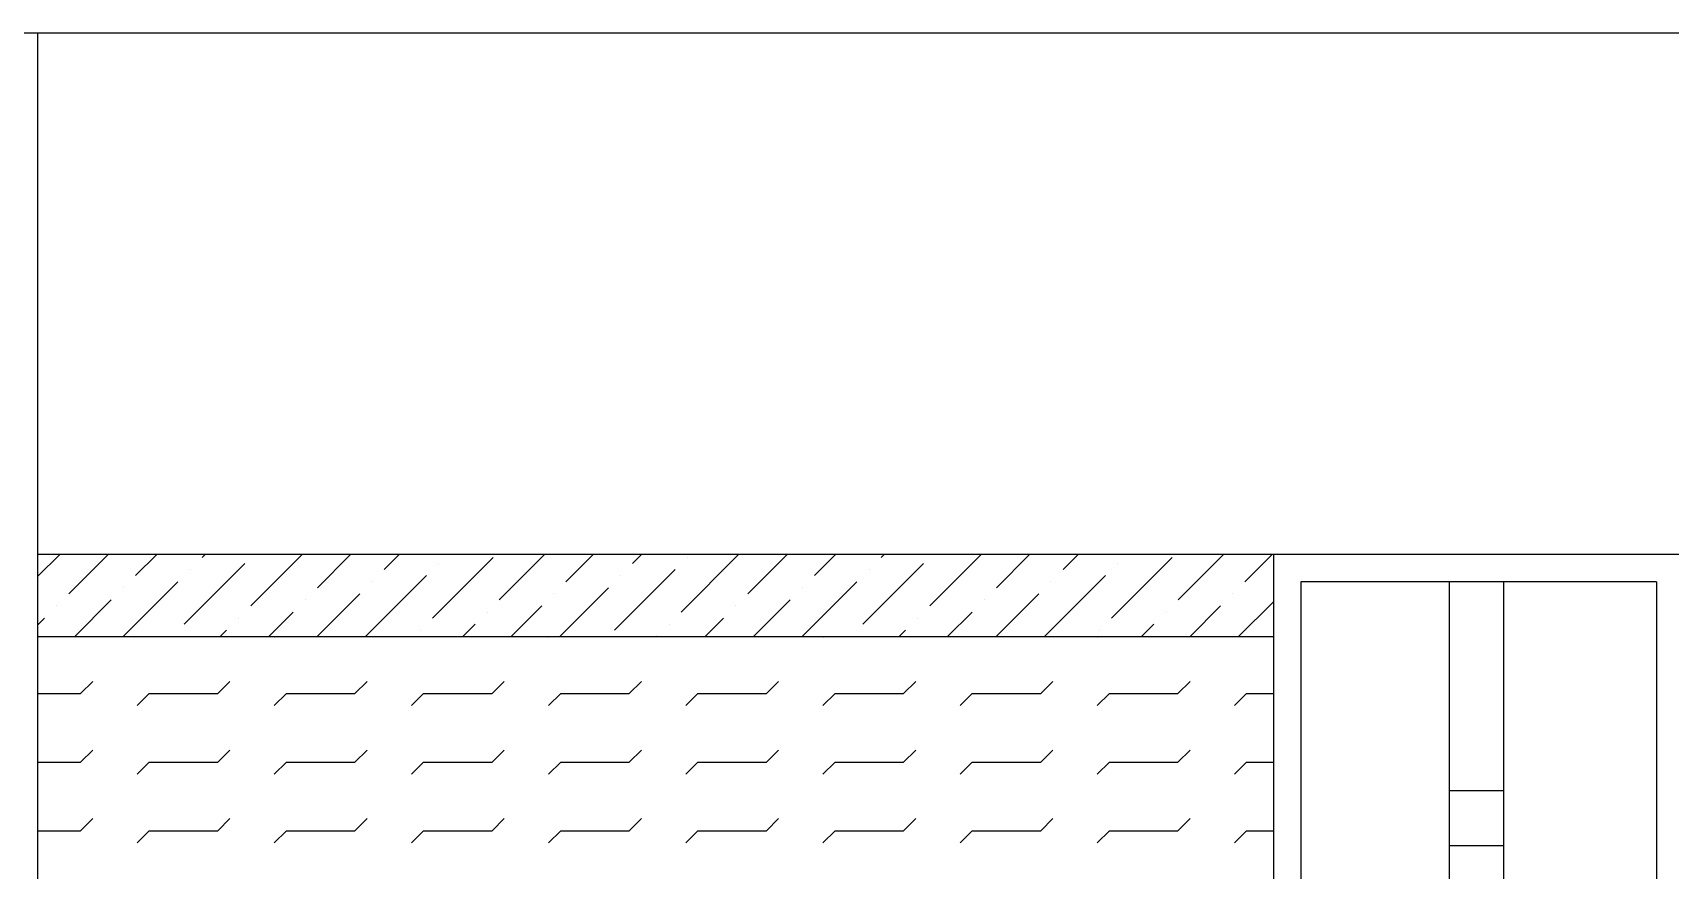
# Model space of a CAD drawing. Extents: x 10753 to 18704, y -5361 to 1140.
# Drawn here: x 14162.7 to 14282, y -3489.9 to -3428.9 of the extents above; entities that cross this region are included whole.
import ezdxf

# ---------------------------------------------------------------- set-up
doc = ezdxf.new("R2010")
doc.units = 0
doc.header["$LTSCALE"] = 30
doc.header["$MEASUREMENT"] = 0
doc.layers.get('0').update_dxf_attribs({"linetype": 'CONTINUOUS'})
doc.layers.add('WALL', color=2, linetype='CONTINUOUS')

msp = doc.modelspace()

# ---------------------------------------------------------------- linework, layer by layer
at = {"color": 1}
for p, q in [((14283.0385, -3466.89906), (14253.10373, -3466.89906)), ((14255.09938, -3468.89471), (14255.09938, -3550.89906)), ((14281.04284, -3468.89471), (14255.09938, -3468.89471)), ((14265.92713, -3468.89471), (14265.92713, -3550.89906)), ((14269.91843, -3550.89906), (14269.91843, -3468.89471)), ((14281.04284, -3468.89471), (14281.04284, -3550.89906)), ((14269.91843, -3484.10473), (14265.92713, -3484.10473)), ((14265.92713, -3484.10473), (14265.92713, -3488.09603)), ((14269.91843, -3488.09603), (14269.91843, -3484.10473)), ((14265.92713, -3488.09603), (14269.91843, -3488.09603))]:
    msp.add_line(p, q, dxfattribs=at)
at = {"layer": 'WALL', "color": 9}
for p, q in [((14130.56178, -3428.89906), (14323.5385, -3428.89906)), ((14163.0385, -3550.89906), (14163.0385, -3428.89906))]:
    msp.add_line(p, q, dxfattribs=at)
at = {"layer": 'WALL', "color": 3}
for p, q in [((14323.5385, -3466.89906), (14163.0385, -3466.89906)), ((14163.0385, -3468.48389), (14164.62333, -3466.89906)), ((14165.29287, -3469.76505), (14168.15886, -3466.89906)), ((14170.15423, -3468.43922), (14171.69439, -3466.89906)), ((14173.68977, -3471.97476), (14178.10918, -3467.55534)), ((14174.13171, -3467.99728), (14174.13171, -3467.99728)), ((14175.01559, -3467.1134), (14175.22993, -3466.89906)), ((14178.55113, -3470.64893), (14182.301, -3466.89906)), ((14183.41249, -3469.32311), (14185.83653, -3466.89906)), ((14188.27384, -3467.99728), (14189.37206, -3466.89906)), ((14191.80938, -3471.53282), (14196.2288, -3467.1134)), ((14192.25132, -3467.55534), (14192.25132, -3467.55534)), ((14196.67074, -3470.20699), (14199.97867, -3466.89906)), ((14201.5321, -3468.88117), (14203.5142, -3466.89906)), ((14205.06763, -3472.4167), (14209.48705, -3467.99728)), ((14206.39346, -3467.55534), (14207.04973, -3466.89906)), ((14209.92899, -3471.09087), (14214.1208, -3466.89906)), ((14210.37093, -3467.1134), (14210.37093, -3467.1134)), ((14214.79035, -3469.76505), (14217.65633, -3466.89906)), ((14219.65171, -3468.43922), (14221.19187, -3466.89906)), ((14223.18724, -3471.97476), (14227.60666, -3467.55534)), ((14223.62918, -3467.99728), (14223.62918, -3467.99728)), ((14224.51307, -3467.1134), (14224.7274, -3466.89906)), ((14228.0486, -3470.64893), (14231.79847, -3466.89906)), ((14232.90996, -3469.32311), (14235.334, -3466.89906)), ((14237.77132, -3467.99728), (14238.86954, -3466.89906)), ((14241.30685, -3471.53282), (14245.72627, -3467.1134)), ((14241.74879, -3467.55534), (14241.74879, -3467.55534)), ((14246.16821, -3470.20699), (14249.47614, -3466.89906)), ((14251.02957, -3468.88117), (14253.01167, -3466.89906)), ((14253.10373, -3466.89906), (14253.10373, -3550.89906)), ((14169.22993, -3472.89906), (14173.24783, -3468.88117)), ((14186.94802, -3472.85864), (14191.36744, -3468.43922)), ((14187.38996, -3468.88117), (14187.38996, -3468.88117)), ((14205.50957, -3468.43922), (14205.50957, -3468.43922)), ((14218.7274, -3472.89906), (14222.7453, -3468.88117)), ((14236.44549, -3472.85864), (14240.86491, -3468.43922)), ((14236.88744, -3468.88117), (14236.88744, -3468.88117)), ((14165.69439, -3472.89906), (14168.38647, -3470.20699)), ((14169.27035, -3469.32311), (14169.27035, -3469.32311)), ((14182.5286, -3470.20699), (14182.5286, -3470.20699)), ((14183.37206, -3472.89906), (14186.50608, -3469.76505)), ((14200.64821, -3469.76505), (14200.64821, -3469.76505)), ((14201.04973, -3472.89906), (14204.62569, -3469.32311)), ((14215.19187, -3472.89906), (14217.88394, -3470.20699)), ((14218.76782, -3469.32311), (14218.76782, -3469.32311)), ((14232.02608, -3470.20699), (14232.02608, -3470.20699)), ((14232.86954, -3472.89906), (14236.00355, -3469.76505)), ((14250.14569, -3469.76505), (14250.14569, -3469.76505)), ((14250.54721, -3472.89906), (14253.10373, -3470.34254)), ((14164.40899, -3470.64893), (14164.40899, -3470.64893)), ((14177.66724, -3471.53282), (14177.66724, -3471.53282)), ((14179.83653, -3472.89906), (14181.64472, -3471.09087)), ((14195.78685, -3471.09087), (14195.78685, -3471.09087)), ((14197.5142, -3472.89906), (14199.76433, -3470.64893)), ((14211.65633, -3472.89906), (14213.02258, -3471.53282)), ((14213.90647, -3470.64893), (14213.90647, -3470.64893)), ((14227.16472, -3471.53282), (14227.16472, -3471.53282)), ((14229.334, -3472.89906), (14231.14219, -3471.09087)), ((14245.28433, -3471.09087), (14245.28433, -3471.09087)), ((14247.01167, -3472.89906), (14249.2618, -3470.64893)), ((14176.301, -3472.89906), (14176.78336, -3472.4167)), ((14190.92549, -3472.4167), (14190.92549, -3472.4167)), ((14193.97867, -3472.89906), (14194.90297, -3471.97476)), ((14209.04511, -3471.97476), (14209.04511, -3471.97476)), ((14225.79847, -3472.89906), (14226.28083, -3472.4167)), ((14240.42297, -3472.4167), (14240.42297, -3472.4167)), ((14243.47614, -3472.89906), (14244.40045, -3471.97476)), ((14253.10373, -3472.89906), (14163.0385, -3472.89906)), ((14170.2643, -3472.91105), (14170.27629, -3472.89906)), ((14172.80588, -3472.85864), (14172.80588, -3472.85864)), ((14180.2643, -3472.91105), (14180.27629, -3472.89906)), ((14190.2643, -3472.91105), (14190.27629, -3472.89906)), ((14200.2643, -3472.91105), (14200.27629, -3472.89906)), ((14208.1208, -3472.89906), (14208.16122, -3472.85864)), ((14210.2643, -3472.91105), (14210.27629, -3472.89906)), ((14220.2643, -3472.91105), (14220.27629, -3472.89906)), ((14222.30336, -3472.85864), (14222.30336, -3472.85864)), ((14230.2643, -3472.91105), (14230.27629, -3472.89906)), ((14240.2643, -3472.91105), (14240.27629, -3472.89906)), ((14250.2643, -3472.91105), (14250.27629, -3472.89906)), ((14166.14818, -3477.02717), (14167.03206, -3476.14329)), ((14176.14818, -3477.02717), (14177.03206, -3476.14329)), ((14186.14818, -3477.02717), (14187.03206, -3476.14329)), ((14196.14818, -3477.02717), (14197.03206, -3476.14329)), ((14206.14818, -3477.02717), (14207.03206, -3476.14329)), ((14216.14818, -3477.02717), (14217.03206, -3476.14329)), ((14226.14818, -3477.02717), (14227.03206, -3476.14329)), ((14236.14818, -3477.02717), (14237.03206, -3476.14329)), ((14246.14818, -3477.02717), (14247.03206, -3476.14329)), ((14163.0385, -3477.02717), (14166.14818, -3477.02717)), ((14170.2643, -3477.91105), (14171.14818, -3477.02717)), ((14171.14818, -3477.02717), (14176.14818, -3477.02717)), ((14180.2643, -3477.91105), (14181.14818, -3477.02717)), ((14181.14818, -3477.02717), (14186.14818, -3477.02717)), ((14190.2643, -3477.91105), (14191.14818, -3477.02717)), ((14191.14818, -3477.02717), (14196.14818, -3477.02717)), ((14200.2643, -3477.91105), (14201.14818, -3477.02717)), ((14201.14818, -3477.02717), (14206.14818, -3477.02717)), ((14210.2643, -3477.91105), (14211.14818, -3477.02717)), ((14211.14818, -3477.02717), (14216.14818, -3477.02717)), ((14220.2643, -3477.91105), (14221.14818, -3477.02717)), ((14221.14818, -3477.02717), (14226.14818, -3477.02717)), ((14230.2643, -3477.91105), (14231.14818, -3477.02717)), ((14231.14818, -3477.02717), (14236.14818, -3477.02717)), ((14240.2643, -3477.91105), (14241.14818, -3477.02717)), ((14241.14818, -3477.02717), (14246.14818, -3477.02717)), ((14250.2643, -3477.91105), (14251.14818, -3477.02717)), ((14251.14818, -3477.02717), (14253.10373, -3477.02717)), ((14166.14818, -3482.02717), (14167.03206, -3481.14329)), ((14176.14818, -3482.02717), (14177.03206, -3481.14329)), ((14186.14818, -3482.02717), (14187.03206, -3481.14329)), ((14196.14818, -3482.02717), (14197.03206, -3481.14329)), ((14206.14818, -3482.02717), (14207.03206, -3481.14329)), ((14216.14818, -3482.02717), (14217.03206, -3481.14329)), ((14226.14818, -3482.02717), (14227.03206, -3481.14329)), ((14236.14818, -3482.02717), (14237.03206, -3481.14329)), ((14246.14818, -3482.02717), (14247.03206, -3481.14329)), ((14163.0385, -3482.02717), (14166.14818, -3482.02717)), ((14170.2643, -3482.91105), (14171.14818, -3482.02717)), ((14171.14818, -3482.02717), (14176.14818, -3482.02717)), ((14180.2643, -3482.91105), (14181.14818, -3482.02717)), ((14181.14818, -3482.02717), (14186.14818, -3482.02717)), ((14190.2643, -3482.91105), (14191.14818, -3482.02717)), ((14191.14818, -3482.02717), (14196.14818, -3482.02717)), ((14200.2643, -3482.91105), (14201.14818, -3482.02717)), ((14201.14818, -3482.02717), (14206.14818, -3482.02717)), ((14210.2643, -3482.91105), (14211.14818, -3482.02717)), ((14211.14818, -3482.02717), (14216.14818, -3482.02717)), ((14220.2643, -3482.91105), (14221.14818, -3482.02717)), ((14221.14818, -3482.02717), (14226.14818, -3482.02717)), ((14230.2643, -3482.91105), (14231.14818, -3482.02717)), ((14231.14818, -3482.02717), (14236.14818, -3482.02717)), ((14240.2643, -3482.91105), (14241.14818, -3482.02717)), ((14241.14818, -3482.02717), (14246.14818, -3482.02717)), ((14250.2643, -3482.91105), (14251.14818, -3482.02717)), ((14251.14818, -3482.02717), (14253.10373, -3482.02717)), ((14163.0385, -3487.02717), (14166.14818, -3487.02717)), ((14166.14818, -3487.02717), (14167.03206, -3486.14329)), ((14170.2643, -3487.91105), (14171.14818, -3487.02717)), ((14171.14818, -3487.02717), (14176.14818, -3487.02717)), ((14176.14818, -3487.02717), (14177.03206, -3486.14329)), ((14180.2643, -3487.91105), (14181.14818, -3487.02717)), ((14181.14818, -3487.02717), (14186.14818, -3487.02717)), ((14186.14818, -3487.02717), (14187.03206, -3486.14329)), ((14190.2643, -3487.91105), (14191.14818, -3487.02717)), ((14191.14818, -3487.02717), (14196.14818, -3487.02717)), ((14196.14818, -3487.02717), (14197.03206, -3486.14329)), ((14200.2643, -3487.91105), (14201.14818, -3487.02717)), ((14201.14818, -3487.02717), (14206.14818, -3487.02717)), ((14206.14818, -3487.02717), (14207.03206, -3486.14329)), ((14210.2643, -3487.91105), (14211.14818, -3487.02717)), ((14211.14818, -3487.02717), (14216.14818, -3487.02717)), ((14216.14818, -3487.02717), (14217.03206, -3486.14329)), ((14220.2643, -3487.91105), (14221.14818, -3487.02717)), ((14221.14818, -3487.02717), (14226.14818, -3487.02717)), ((14226.14818, -3487.02717), (14227.03206, -3486.14329)), ((14230.2643, -3487.91105), (14231.14818, -3487.02717)), ((14231.14818, -3487.02717), (14236.14818, -3487.02717)), ((14236.14818, -3487.02717), (14237.03206, -3486.14329)), ((14240.2643, -3487.91105), (14241.14818, -3487.02717)), ((14241.14818, -3487.02717), (14246.14818, -3487.02717)), ((14246.14818, -3487.02717), (14247.03206, -3486.14329)), ((14250.2643, -3487.91105), (14251.14818, -3487.02717)), ((14251.14818, -3487.02717), (14253.10373, -3487.02717))]:
    msp.add_line(p, q, dxfattribs=at)
at = {"layer": 'WALL', "color": 0}
msp.add_line((14163.0385, -3472.01943), (14163.52511, -3471.53282), dxfattribs=at)

doc.saveas('drawing.dxf')
